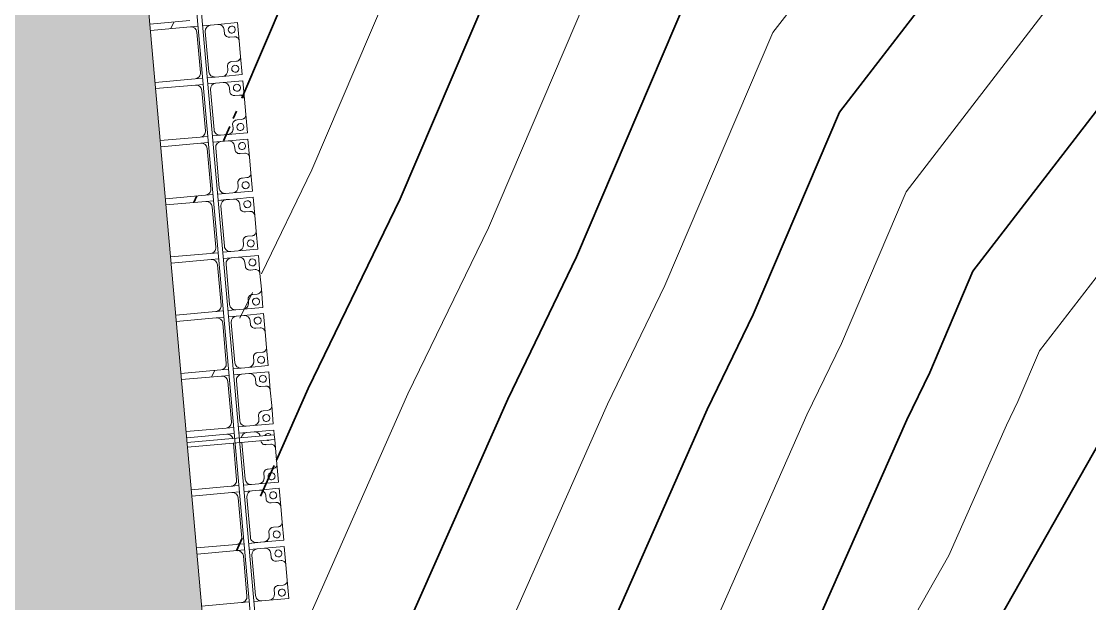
# Model space of a CAD drawing. Header units: millimetres. Extents: x -861324 to 439029, y -308065 to 694685.
# Drawn here: x -12267 to -3133, y 50447 to 55430 of the extents above; entities that cross this region are included whole.
import ezdxf

# ---------------------------------------------------------------- set-up
doc = ezdxf.new("R2010")
doc.units = ezdxf.units.MM
for name, color, linetype, lineweight in [('A-DETL-GENF', 92, 'Continuous', 9), ('A-DETL-THIN', 151, 'Continuous', 9), ('A-GENM', 13, 'Continuous', 9), ('C-TOPO-MAJR', 7, 'Continuous', 35), ('C-TOPO-MINR', 7, 'Continuous', 9), ('S-BEAM', 12, 'Continuous', 9)]:
    doc.layers.add(name, color=color, linetype=linetype, lineweight=lineweight)

# ---------------------------------------------------------------- blocks, each defined once
blk = doc.blocks.new('Dầm C52 - Dầm C52-21055-BỐ TRÍ BÈ PIN HỒ BẢN MÒNG')
at = {"layer": 'S-BEAM', "color": 7}
for p, q in [((-63556.2, 20), (63556.2, 20)), ((63556.2, -20), (-63556.2, -20))]:
    blk.add_line(p, q, dxfattribs=at)
blk = doc.blocks.new('Dầm C52 - Hộp 40x60-V101-BỐ TRÍ BÈ PIN HỒ BẢN MÒNG')
at = {"layer": 'S-BEAM', "color": 7}
for p, q in [((36409.7, 20), (37158.1, 20)), ((37158.1, 20), (37158.1, -20)), ((37158.1, -20), (36409.7, -20))]:
    blk.add_line(p, q, dxfattribs=at)
blk = doc.blocks.new('Dai phaodi lai - DẢI PHAO ĐI LẠI-21666-BỐ TRÍ BÈ PIN HỒ BẢN MÒNG')
at = {"layer": 'A-GENM', "color": 9}
for p, q in [((114776.8, 748.4), (114933.1, 748.4)), ((114776.8, 579.3), (114776.8, 748.4)), ((114776.8, 748.4), (114776.8, 579.3)), ((114933.1, 748.4), (114776.8, 748.4)), ((115066.9, 748.4), (115223.2, 748.4)), ((115223.2, 748.4), (115066.9, 748.4)), ((115223.2, 748.4), (115223.2, 579.3)), ((115223.2, 579.3), (115223.2, 748.4)), ((115276.8, 748.4), (115433.1, 748.4)), ((115276.8, 579.3), (115276.8, 748.4)), ((115276.8, 748.4), (115276.8, 579.3)), ((115433.1, 748.4), (115276.8, 748.4)), ((115566.9, 748.4), (115723.2, 748.4)), ((115723.2, 748.4), (115566.9, 748.4)), ((115723.2, 748.4), (115723.2, 579.3)), ((115723.2, 579.3), (115723.2, 748.4)), ((115776.8, 748.4), (115933.1, 748.4)), ((115776.8, 579.3), (115776.8, 748.4)), ((115776.8, 748.4), (115776.8, 579.3)), ((115933.1, 748.4), (115776.8, 748.4)), ((116066.9, 748.4), (116223.2, 748.4)), ((116223.2, 748.4), (116066.9, 748.4)), ((116223.2, 748.4), (116223.2, 579.3)), ((116223.2, 579.3), (116223.2, 748.4)), ((116276.8, 748.4), (116433.1, 748.4)), ((116276.8, 579.3), (116276.8, 748.4)), ((116276.8, 748.4), (116276.8, 579.3)), ((116433.1, 748.4), (116276.8, 748.4)), ((116566.9, 748.4), (116723.2, 748.4)), ((116723.2, 748.4), (116566.9, 748.4)), ((116723.2, 748.4), (116723.2, 579.3)), ((116723.2, 579.3), (116723.2, 748.4)), ((116776.8, 748.4), (116933.1, 748.4)), ((116776.8, 579.3), (116776.8, 748.4)), ((116776.8, 748.4), (116776.8, 579.3)), ((116933.1, 748.4), (116776.8, 748.4)), ((117066.9, 748.4), (117223.2, 748.4)), ((117223.2, 748.4), (117066.9, 748.4)), ((117223.2, 748.4), (117223.2, 579.3)), ((117223.2, 579.3), (117223.2, 748.4)), ((117276.8, 748.4), (117433.1, 748.4)), ((117276.8, 579.3), (117276.8, 748.4)), ((117276.8, 748.4), (117276.8, 579.3)), ((117433.1, 748.4), (117276.8, 748.4)), ((117566.9, 748.4), (117723.2, 748.4)), ((117723.2, 748.4), (117566.9, 748.4)), ((117723.2, 748.4), (117723.2, 579.3)), ((117723.2, 579.3), (117723.2, 748.4)), ((117776.8, 748.4), (117933.1, 748.4)), ((117776.8, 579.3), (117776.8, 748.4)), ((117776.8, 748.4), (117776.8, 579.3)), ((117933.1, 748.4), (117776.8, 748.4)), ((118066.9, 748.4), (118223.2, 748.4)), ((118223.2, 748.4), (118066.9, 748.4)), ((118223.2, 748.4), (118223.2, 579.3)), ((118223.2, 579.3), (118223.2, 748.4)), ((118276.8, 748.4), (118318.3, 748.4)), ((118276.8, 579.3), (118276.8, 748.4)), ((118276.8, 748.4), (118276.8, 579.3)), ((118318.3, 748.4), (118276.8, 748.4)), ((118358.3, 748.4), (118433.1, 748.4)), ((118433.1, 748.4), (118358.3, 748.4)), ((118566.9, 748.4), (118723.2, 748.4)), ((118723.2, 748.4), (118566.9, 748.4)), ((118723.2, 748.4), (118723.2, 579.3)), ((118723.2, 579.3), (118723.2, 748.4)), ((118776.8, 748.4), (118933.1, 748.4)), ((118776.8, 579.3), (118776.8, 748.4)), ((118776.8, 748.4), (118776.8, 579.3)), ((118933.1, 748.4), (118776.8, 748.4)), ((119066.9, 748.4), (119223.2, 748.4)), ((119223.2, 748.4), (119066.9, 748.4)), ((119223.2, 748.4), (119223.2, 579.3)), ((119223.2, 579.3), (119223.2, 748.4)), ((119276.8, 748.4), (119433.1, 748.4)), ((119276.8, 579.3), (119276.8, 748.4)), ((119276.8, 748.4), (119276.8, 579.3)), ((119433.1, 748.4), (119276.8, 748.4)), ((119566.9, 748.4), (119723.2, 748.4)), ((119723.2, 748.4), (119566.9, 748.4)), ((119723.2, 748.4), (119723.2, 579.3)), ((119723.2, 579.3), (119723.2, 748.4)), ((114895.1, 670.7), (114895.1, 710.4)), ((114895.1, 710.4), (114895.1, 670.7)), ((114895.1, 670.7), (114895.1, 710.4)), ((115395.1, 670.7), (115395.1, 710.4)), ((115395.1, 710.4), (115395.1, 670.7)), ((115395.1, 670.7), (115395.1, 710.4)), ((115895.1, 670.7), (115895.1, 710.4)), ((115895.1, 710.4), (115895.1, 670.7)), ((115895.1, 670.7), (115895.1, 710.4)), ((116395.1, 670.7), (116395.1, 710.4)), ((116395.1, 710.4), (116395.1, 670.7)), ((116395.1, 670.7), (116395.1, 710.4)), ((116895.1, 670.7), (116895.1, 710.4)), ((116895.1, 710.4), (116895.1, 670.7)), ((116895.1, 670.7), (116895.1, 710.4)), ((117395.1, 670.7), (117395.1, 710.4)), ((117395.1, 710.4), (117395.1, 670.7)), ((117395.1, 670.7), (117395.1, 710.4)), ((117895.1, 670.7), (117895.1, 710.4)), ((117895.1, 710.4), (117895.1, 670.7)), ((117895.1, 670.7), (117895.1, 710.4)), ((118395.1, 670.7), (118395.1, 710.4)), ((118395.1, 710.4), (118395.1, 670.7)), ((118395.1, 670.7), (118395.1, 710.4)), ((118895.1, 670.7), (118895.1, 710.4)), ((118895.1, 710.4), (118895.1, 670.7)), ((118895.1, 670.7), (118895.1, 710.4)), ((119395.1, 670.7), (119395.1, 710.4)), ((119395.1, 710.4), (119395.1, 670.7)), ((119395.1, 670.7), (119395.1, 710.4)), ((114776.8, 447.9), (114776.8, 579.3)), ((114826.8, 629.3), (114864.3, 629.3)), ((114864.3, 629.3), (114826.8, 629.3)), ((114826.8, 629.3), (114864.3, 629.3)), ((115135.7, 629.3), (115173.2, 629.3)), ((115173.2, 629.3), (115135.7, 629.3)), ((115135.7, 629.3), (115173.2, 629.3)), ((115223.2, 579.3), (115223.2, 447.9)), ((115276.8, 447.9), (115276.8, 579.3)), ((115326.8, 629.3), (115364.3, 629.3)), ((115364.3, 629.3), (115326.8, 629.3)), ((115326.8, 629.3), (115364.3, 629.3)), ((115635.7, 629.3), (115673.2, 629.3)), ((115673.2, 629.3), (115635.7, 629.3)), ((115635.7, 629.3), (115673.2, 629.3)), ((115723.2, 579.3), (115723.2, 447.9)), ((115776.8, 447.9), (115776.8, 579.3)), ((115826.8, 629.3), (115864.3, 629.3)), ((115864.3, 629.3), (115826.8, 629.3)), ((115826.8, 629.3), (115864.3, 629.3)), ((116135.7, 629.3), (116173.2, 629.3)), ((116173.2, 629.3), (116135.7, 629.3)), ((116135.7, 629.3), (116173.2, 629.3)), ((116223.2, 579.3), (116223.2, 447.9)), ((116276.8, 447.9), (116276.8, 579.3)), ((116326.8, 629.3), (116364.3, 629.3)), ((116364.3, 629.3), (116326.8, 629.3)), ((116326.8, 629.3), (116364.3, 629.3)), ((116635.7, 629.3), (116673.2, 629.3)), ((116673.2, 629.3), (116635.7, 629.3)), ((116635.7, 629.3), (116673.2, 629.3)), ((116723.2, 579.3), (116723.2, 447.9)), ((116776.8, 447.9), (116776.8, 579.3)), ((116826.8, 629.3), (116864.3, 629.3)), ((116864.3, 629.3), (116826.8, 629.3)), ((116826.8, 629.3), (116864.3, 629.3)), ((117135.7, 629.3), (117173.2, 629.3)), ((117173.2, 629.3), (117135.7, 629.3)), ((117135.7, 629.3), (117173.2, 629.3)), ((117223.2, 579.3), (117223.2, 447.9)), ((117276.8, 447.9), (117276.8, 579.3)), ((117326.8, 629.3), (117364.3, 629.3)), ((117364.3, 629.3), (117326.8, 629.3)), ((117326.8, 629.3), (117364.3, 629.3)), ((117635.7, 629.3), (117673.2, 629.3)), ((117673.2, 629.3), (117635.7, 629.3)), ((117635.7, 629.3), (117673.2, 629.3)), ((117723.2, 579.3), (117723.2, 447.9)), ((117776.8, 447.9), (117776.8, 579.3)), ((117826.8, 629.3), (117864.3, 629.3)), ((117864.3, 629.3), (117826.8, 629.3)), ((117826.8, 629.3), (117864.3, 629.3)), ((118135.7, 629.3), (118173.2, 629.3)), ((118173.2, 629.3), (118135.7, 629.3)), ((118135.7, 629.3), (118173.2, 629.3)), ((118223.2, 579.3), (118223.2, 447.9)), ((118276.8, 447.9), (118276.8, 579.3)), ((118635.7, 629.3), (118673.2, 629.3)), ((118673.2, 629.3), (118635.7, 629.3)), ((118635.7, 629.3), (118673.2, 629.3)), ((118723.2, 579.3), (118723.2, 447.9)), ((118776.8, 447.9), (118776.8, 579.3)), ((118826.8, 629.3), (118864.3, 629.3)), ((118864.3, 629.3), (118826.8, 629.3)), ((118826.8, 629.3), (118864.3, 629.3)), ((119135.7, 629.3), (119173.2, 629.3)), ((119173.2, 629.3), (119135.7, 629.3)), ((119135.7, 629.3), (119173.2, 629.3)), ((119223.2, 579.3), (119223.2, 447.9)), ((119276.8, 447.9), (119276.8, 579.3)), ((119326.8, 629.3), (119364.3, 629.3)), ((119364.3, 629.3), (119326.8, 629.3)), ((119326.8, 629.3), (119364.3, 629.3)), ((119635.7, 629.3), (119673.2, 629.3)), ((119673.2, 629.3), (119635.7, 629.3)), ((119635.7, 629.3), (119673.2, 629.3)), ((119723.2, 579.3), (119723.2, 447.9)), ((114776.8, 343.3), (114776.8, 407.9)), ((115223.2, 407.9), (115223.2, 343.3)), ((115276.8, 343.3), (115276.8, 407.9)), ((115723.2, 407.9), (115723.2, 343.3)), ((115776.8, 343.3), (115776.8, 407.9)), ((116223.2, 407.9), (116223.2, 343.3)), ((116276.8, 343.3), (116276.8, 407.9)), ((116723.2, 407.9), (116723.2, 343.3)), ((116776.8, 343.3), (116776.8, 407.9)), ((117223.2, 407.9), (117223.2, 343.3)), ((117276.8, 343.3), (117276.8, 407.9)), ((117723.2, 407.9), (117723.2, 343.3)), ((117776.8, 343.3), (117776.8, 407.9)), ((118223.2, 407.9), (118223.2, 343.3)), ((118276.8, 343.3), (118276.8, 407.9)), ((118723.2, 407.9), (118723.2, 343.3)), ((118776.8, 343.3), (118776.8, 407.9)), ((119223.2, 407.9), (119223.2, 343.3)), ((119276.8, 343.3), (119276.8, 407.9)), ((119723.2, 407.9), (119723.2, 343.3))]:
    blk.add_line(p, q, dxfattribs=at)
at = {"layer": 'A-GENM', "color": 7}
for p, q in [((115066.9, 748.4), (114933.1, 748.4)), ((115566.9, 748.4), (115433.1, 748.4)), ((116066.9, 748.4), (115933.1, 748.4)), ((116566.9, 748.4), (116433.1, 748.4)), ((117066.9, 748.4), (116933.1, 748.4)), ((117566.9, 748.4), (117433.1, 748.4)), ((118066.9, 748.4), (117933.1, 748.4)), ((118566.9, 748.4), (118433.1, 748.4)), ((119066.9, 748.4), (118933.1, 748.4)), ((119566.9, 748.4), (119433.1, 748.4)), ((114895.1, 710.4), (114895.1, 670.7)), ((115104.9, 670.7), (115104.9, 710.4)), ((115395.1, 710.4), (115395.1, 670.7)), ((115604.9, 670.7), (115604.9, 710.4)), ((115895.1, 710.4), (115895.1, 670.7)), ((116104.9, 670.7), (116104.9, 710.4)), ((116395.1, 710.4), (116395.1, 670.7)), ((116604.9, 670.7), (116604.9, 710.4)), ((116895.1, 710.4), (116895.1, 670.7)), ((117104.9, 670.7), (117104.9, 710.4)), ((117395.1, 710.4), (117395.1, 670.7)), ((117604.9, 670.7), (117604.9, 710.4)), ((117895.1, 710.4), (117895.1, 670.7)), ((118104.9, 670.7), (118104.9, 710.4)), ((118395.1, 710.4), (118395.1, 670.7)), ((118604.9, 670.7), (118604.9, 710.4)), ((118895.1, 710.4), (118895.1, 670.7)), ((119104.9, 670.7), (119104.9, 710.4)), ((119395.1, 710.4), (119395.1, 670.7)), ((119604.9, 670.7), (119604.9, 710.4)), ((114776.8, 579.3), (114776.8, 516.7)), ((114864.3, 629.3), (114826.8, 629.3)), ((115173.2, 629.3), (115135.7, 629.3)), ((115223.2, 516.7), (115223.2, 579.3)), ((115276.8, 579.3), (115276.8, 516.7)), ((115364.3, 629.3), (115326.8, 629.3)), ((115673.2, 629.3), (115635.7, 629.3)), ((115723.2, 516.7), (115723.2, 579.3)), ((115776.8, 579.3), (115776.8, 516.7)), ((115864.3, 629.3), (115826.8, 629.3)), ((116173.2, 629.3), (116135.7, 629.3)), ((116223.2, 516.7), (116223.2, 579.3)), ((116276.8, 579.3), (116276.8, 516.7)), ((116364.3, 629.3), (116326.8, 629.3)), ((116673.2, 629.3), (116635.7, 629.3)), ((116723.2, 516.7), (116723.2, 579.3)), ((116776.8, 579.3), (116776.8, 516.7)), ((116864.3, 629.3), (116826.8, 629.3)), ((117173.2, 629.3), (117135.7, 629.3)), ((117223.2, 516.7), (117223.2, 579.3)), ((117276.8, 579.3), (117276.8, 516.7)), ((117364.3, 629.3), (117326.8, 629.3)), ((117673.2, 629.3), (117635.7, 629.3)), ((117723.2, 516.7), (117723.2, 579.3)), ((117776.8, 579.3), (117776.8, 516.7)), ((117864.3, 629.3), (117826.8, 629.3)), ((118173.2, 629.3), (118135.7, 629.3)), ((118223.2, 516.7), (118223.2, 579.3)), ((118276.8, 579.3), (118276.8, 516.7)), ((118673.2, 629.3), (118635.7, 629.3)), ((118723.2, 516.7), (118723.2, 579.3)), ((118776.8, 579.3), (118776.8, 516.7)), ((118864.3, 629.3), (118826.8, 629.3)), ((119173.2, 629.3), (119135.7, 629.3)), ((119223.2, 516.7), (119223.2, 579.3)), ((119276.8, 579.3), (119276.8, 516.7)), ((119364.3, 629.3), (119326.8, 629.3)), ((119673.2, 629.3), (119635.7, 629.3)), ((119723.2, 516.7), (119723.2, 579.3)), ((114776.8, 447.9), (114776.8, 516.7)), ((114826.8, 466.7), (115173.2, 466.7)), ((115223.2, 516.7), (115223.2, 447.9)), ((115276.8, 447.9), (115276.8, 516.7)), ((115326.8, 466.7), (115673.2, 466.7)), ((115723.2, 516.7), (115723.2, 447.9)), ((115776.8, 447.9), (115776.8, 516.7)), ((115826.8, 466.7), (116173.2, 466.7)), ((116223.2, 516.7), (116223.2, 447.9)), ((116276.8, 447.9), (116276.8, 516.7)), ((116326.8, 466.7), (116673.2, 466.7)), ((116723.2, 516.7), (116723.2, 447.9)), ((116776.8, 447.9), (116776.8, 516.7)), ((116826.8, 466.7), (117173.2, 466.7)), ((117223.2, 516.7), (117223.2, 447.9)), ((117276.8, 447.9), (117276.8, 516.7)), ((117326.8, 466.7), (117673.2, 466.7)), ((117723.2, 516.7), (117723.2, 447.9)), ((117776.8, 447.9), (117776.8, 516.7)), ((117826.8, 466.7), (118173.2, 466.7)), ((118223.2, 516.7), (118223.2, 447.9)), ((118276.8, 447.9), (118276.8, 516.7)), ((118358.3, 466.7), (118673.2, 466.7)), ((118723.2, 516.7), (118723.2, 447.9)), ((118776.8, 447.9), (118776.8, 516.7)), ((118826.8, 466.7), (119173.2, 466.7)), ((119223.2, 516.7), (119223.2, 447.9)), ((119276.8, 447.9), (119276.8, 516.7)), ((119326.8, 466.7), (119673.2, 466.7)), ((119723.2, 516.7), (119723.2, 447.9)), ((114776.8, 343.3), (114776.8, 407.9)), ((115173.2, 393.3), (114826.8, 393.3)), ((115223.2, 407.9), (115223.2, 343.3)), ((115276.8, 343.3), (115276.8, 407.9)), ((115673.2, 393.3), (115326.8, 393.3)), ((115723.2, 407.9), (115723.2, 343.3)), ((115776.8, 343.3), (115776.8, 407.9)), ((116173.2, 393.3), (115826.8, 393.3)), ((116223.2, 407.9), (116223.2, 343.3)), ((116276.8, 343.3), (116276.8, 407.9)), ((116673.2, 393.3), (116326.8, 393.3)), ((116723.2, 407.9), (116723.2, 343.3)), ((116776.8, 343.3), (116776.8, 407.9)), ((117173.2, 393.3), (116826.8, 393.3)), ((117223.2, 407.9), (117223.2, 343.3)), ((117276.8, 343.3), (117276.8, 407.9)), ((117673.2, 393.3), (117326.8, 393.3)), ((117723.2, 407.9), (117723.2, 343.3)), ((117776.8, 343.3), (117776.8, 407.9)), ((118173.2, 393.3), (117826.8, 393.3)), ((118223.2, 407.9), (118223.2, 343.3)), ((118276.8, 343.3), (118276.8, 407.9)), ((118673.2, 393.3), (118358.3, 393.3)), ((118723.2, 407.9), (118723.2, 343.3)), ((118776.8, 343.3), (118776.8, 407.9)), ((119173.2, 393.3), (118826.8, 393.3)), ((119223.2, 407.9), (119223.2, 343.3)), ((119276.8, 343.3), (119276.8, 407.9)), ((119673.2, 393.3), (119326.8, 393.3)), ((119723.2, 407.9), (119723.2, 343.3)), ((114723.2, 0), (114723.2, 343.3)), ((114776.8, 343.3), (114776.8, 0)), ((115223.2, 0), (115223.2, 343.3)), ((115276.8, 343.3), (115276.8, 0)), ((115723.2, 0), (115723.2, 343.3)), ((115776.8, 343.3), (115776.8, 0)), ((116223.2, 0), (116223.2, 343.3)), ((116276.8, 343.3), (116276.8, 0)), ((116723.2, 0), (116723.2, 343.3)), ((116776.8, 343.3), (116776.8, 0)), ((117223.2, 0), (117223.2, 343.3)), ((117276.8, 343.3), (117276.8, 0)), ((117723.2, 0), (117723.2, 343.3)), ((117776.8, 343.3), (117776.8, 0)), ((118223.2, 0), (118223.2, 343.3)), ((118276.8, 343.3), (118276.8, 0)), ((118723.2, 0), (118723.2, 343.3)), ((118776.8, 343.3), (118776.8, 0)), ((119223.2, 0), (119223.2, 343.3)), ((119276.8, 343.3), (119276.8, 0)), ((119723.2, 0), (119723.2, 343.3))]:
    blk.add_line(p, q, dxfattribs=at)
for centre, radius, start, end in [((114933.1, 710.4), 38, 90, 180), ((115066.9, 710.4), 38, 360, 90), ((115433.1, 710.4), 38, 90, 180), ((115566.9, 710.4), 38, 360, 90), ((115933.1, 710.4), 38, 90, 180), ((116066.9, 710.4), 38, 360, 90), ((116433.1, 710.4), 38, 90, 180), ((116566.9, 710.4), 38, 360, 90), ((116933.1, 710.4), 38, 90, 180), ((117066.9, 710.4), 38, 360, 90), ((117433.1, 710.4), 38, 90, 180), ((117566.9, 710.4), 38, 360, 90), ((117933.1, 710.4), 38, 90, 180), ((118066.9, 710.4), 38, 360, 90), ((118433.1, 710.4), 38, 90, 180), ((118566.9, 710.4), 38, 360, 90), ((118933.1, 710.4), 38, 90, 180), ((119066.9, 710.4), 38, 360, 90), ((119433.1, 710.4), 38, 90, 180), ((119566.9, 710.4), 38, 360, 90), ((114855.2, 668.2), 40, 283.18854, 3.50807), ((115144.8, 668.2), 40, 176.49193, 256.81146), ((115355.2, 668.2), 40, 283.18854, 3.50807), ((115644.8, 668.2), 40, 176.49193, 256.81146), ((115855.2, 668.2), 40, 283.18854, 3.50807), ((116144.8, 668.2), 40, 176.49193, 256.81146), ((116355.2, 668.2), 40, 283.18854, 3.50807), ((116644.8, 668.2), 40, 176.49193, 256.81146), ((116855.2, 668.2), 40, 283.18854, 3.50807), ((117144.8, 668.2), 40, 176.49193, 256.81146), ((117355.2, 668.2), 40, 283.18854, 3.50807), ((117644.8, 668.2), 40, 176.49193, 256.81146), ((117855.2, 668.2), 40, 283.18854, 3.50807), ((118144.8, 668.2), 40, 176.49193, 256.81146), ((118355.2, 668.2), 40, 283.18854, 3.50807), ((118644.8, 668.2), 40, 176.49193, 256.81146), ((118855.2, 668.2), 40, 283.18854, 3.50807), ((119144.8, 668.2), 40, 176.49193, 256.81146), ((119355.2, 668.2), 40, 283.18854, 3.50807), ((119644.8, 668.2), 40, 176.49193, 256.81146), ((114826.8, 579.3), 50, 90, 180), ((115173.2, 579.3), 50, 0, 90), ((115326.8, 579.3), 50, 90, 180), ((115673.2, 579.3), 50, 360, 90), ((115826.8, 579.3), 50, 90, 180), ((116173.2, 579.3), 50, 0, 90), ((116326.8, 579.3), 50, 90, 180), ((116673.2, 579.3), 50, 0, 90), ((116826.8, 579.3), 50, 90, 180), ((117173.2, 579.3), 50, 360, 90), ((117326.8, 579.3), 50, 90, 180), ((117673.2, 579.3), 50, 360, 90), ((117826.8, 579.3), 50, 90, 180), ((118173.2, 579.3), 50, 0, 90), ((118326.8, 579.3), 50, 105, 180), ((118673.2, 579.3), 50, 360, 90), ((118826.8, 579.3), 50, 90, 180), ((119173.2, 579.3), 50, 360, 90), ((119326.8, 579.3), 50, 90, 180), ((119673.2, 579.3), 50, 0, 90), ((114826.8, 516.7), 50, 180, 270), ((115173.2, 516.7), 50, 270, 0), ((115326.8, 516.7), 50, 180, 270), ((115673.2, 516.7), 50, 270, 0), ((115826.8, 516.7), 50, 180, 270), ((116173.2, 516.7), 50, 270, 0), ((116326.8, 516.7), 50, 180, 270), ((116673.2, 516.7), 50, 270, 0), ((116826.8, 516.7), 50, 180, 270), ((117173.2, 516.7), 50, 270, 0), ((117326.8, 516.7), 50, 180, 270), ((117673.2, 516.7), 50, 270, 0), ((117826.8, 516.7), 50, 180, 270), ((118173.2, 516.7), 50, 270, 0), ((118326.8, 516.7), 50, 180, 255), ((118673.2, 516.7), 50, 270, 0), ((118826.8, 516.7), 50, 180, 270), ((119173.2, 516.7), 50, 270, 0), ((119326.8, 516.7), 50, 180, 270), ((119673.2, 516.7), 50, 270, 0), ((114826.8, 343.3), 50, 90, 180), ((115173.2, 343.3), 50, 360, 90), ((115326.8, 343.3), 50, 90, 180), ((115673.2, 343.3), 50, 360, 90), ((115826.8, 343.3), 50, 90, 180), ((116173.2, 343.3), 50, 360, 90), ((116326.8, 343.3), 50, 90, 180), ((116673.2, 343.3), 50, 360, 90), ((116826.8, 343.3), 50, 90, 180), ((117173.2, 343.3), 50, 360, 90), ((117326.8, 343.3), 50, 90, 180), ((117673.2, 343.3), 50, 360, 90), ((117826.8, 343.3), 50, 90, 180), ((118173.2, 343.3), 50, 360, 90), ((118326.8, 343.3), 50, 105, 180), ((118673.2, 343.3), 50, 360, 90), ((118826.8, 343.3), 50, 90, 180), ((119173.2, 343.3), 50, 360, 90), ((119326.8, 343.3), 50, 90, 180), ((119673.2, 343.3), 50, 360, 90)]:
    blk.add_arc(centre, radius, start, end, dxfattribs=at)
at = {"layer": 'A-GENM', "color": 9}
for centre, radius, start, end in [((114933.1, 710.4), 38, 135, 180), ((114933.1, 710.4), 38, 135, 180), ((114933.1, 710.4), 38, 135, 180), ((115066.9, 710.4), 38, 15, 45), ((115066.9, 710.4), 38, 15, 45), ((115066.9, 710.4), 38, 15, 45), ((115433.1, 710.4), 38, 135, 180), ((115433.1, 710.4), 38, 135, 180), ((115433.1, 710.4), 38, 135, 180), ((115566.9, 710.4), 38, 15, 45), ((115566.9, 710.4), 38, 15, 45), ((115566.9, 710.4), 38, 15, 45), ((115933.1, 710.4), 38, 135, 180), ((115933.1, 710.4), 38, 135, 180), ((115933.1, 710.4), 38, 135, 180), ((116066.9, 710.4), 38, 15, 45), ((116066.9, 710.4), 38, 15, 45), ((116066.9, 710.4), 38, 15, 45), ((116433.1, 710.4), 38, 135, 180), ((116433.1, 710.4), 38, 135, 180), ((116433.1, 710.4), 38, 135, 180), ((116566.9, 710.4), 38, 15, 45), ((116566.9, 710.4), 38, 15, 45), ((116566.9, 710.4), 38, 15, 45), ((116933.1, 710.4), 38, 135, 180), ((116933.1, 710.4), 38, 135, 180), ((116933.1, 710.4), 38, 135, 180), ((117066.9, 710.4), 38, 15, 45), ((117066.9, 710.4), 38, 15, 45), ((117066.9, 710.4), 38, 15, 45), ((117433.1, 710.4), 38, 135, 180), ((117433.1, 710.4), 38, 135, 180), ((117433.1, 710.4), 38, 135, 180), ((117566.9, 710.4), 38, 15, 45), ((117566.9, 710.4), 38, 15, 45), ((117566.9, 710.4), 38, 15, 45), ((117933.1, 710.4), 38, 135, 180), ((117933.1, 710.4), 38, 135, 180), ((117933.1, 710.4), 38, 135, 180), ((118066.9, 710.4), 38, 15, 45), ((118066.9, 710.4), 38, 15, 45), ((118066.9, 710.4), 38, 15, 45), ((118433.1, 710.4), 38, 135, 180), ((118433.1, 710.4), 38, 135, 180), ((118433.1, 710.4), 38, 135, 180), ((118566.9, 710.4), 38, 15, 45), ((118566.9, 710.4), 38, 15, 45), ((118566.9, 710.4), 38, 15, 45), ((118933.1, 710.4), 38, 135, 180), ((118933.1, 710.4), 38, 135, 180), ((118933.1, 710.4), 38, 135, 180), ((119066.9, 710.4), 38, 15, 45), ((119066.9, 710.4), 38, 15, 45), ((119066.9, 710.4), 38, 15, 45), ((119433.1, 710.4), 38, 135, 180), ((119433.1, 710.4), 38, 135, 180), ((119433.1, 710.4), 38, 135, 180), ((119566.9, 710.4), 38, 15, 45), ((119566.9, 710.4), 38, 15, 45), ((119566.9, 710.4), 38, 15, 45), ((114831.6, 693.3), 30, 90, 270), ((114831.6, 693.3), 30, 90, 270), ((114831.6, 693.3), 30, 270, 90), ((114831.6, 693.3), 30, 270, 90), ((114855.2, 668.2), 40, 323.34831, 3.50807), ((114855.2, 668.2), 40, 323.34831, 3.50807), ((114855.2, 668.2), 40, 323.34831, 3.50807), ((115144.8, 668.2), 40, 176.49193, 230.03828), ((115144.8, 668.2), 40, 176.49193, 230.03828), ((115144.8, 668.2), 40, 176.49193, 230.03828), ((115168.4, 693.3), 30, 90, 270), ((115168.4, 693.3), 30, 90, 270), ((115168.4, 693.3), 30, 270, 90), ((115168.4, 693.3), 30, 270, 90), ((115331.6, 693.3), 30, 90, 270), ((115331.6, 693.3), 30, 90, 270), ((115331.6, 693.3), 30, 270, 90), ((115331.6, 693.3), 30, 270, 90), ((115355.2, 668.2), 40, 323.34831, 3.50807), ((115355.2, 668.2), 40, 323.34831, 3.50807), ((115355.2, 668.2), 40, 323.34831, 3.50807), ((115644.8, 668.2), 40, 176.49193, 230.03828), ((115644.8, 668.2), 40, 176.49193, 230.03828), ((115644.8, 668.2), 40, 176.49193, 230.03828), ((115668.4, 693.3), 30, 90, 270), ((115668.4, 693.3), 30, 90, 270), ((115668.4, 693.3), 30, 270, 90), ((115668.4, 693.3), 30, 270, 90), ((115831.6, 693.3), 30, 90, 270), ((115831.6, 693.3), 30, 90, 270), ((115831.6, 693.3), 30, 270, 90), ((115831.6, 693.3), 30, 270, 90), ((115855.2, 668.2), 40, 323.34831, 3.50807), ((115855.2, 668.2), 40, 323.34831, 3.50807), ((115855.2, 668.2), 40, 323.34831, 3.50807), ((116144.8, 668.2), 40, 176.49193, 230.03828), ((116144.8, 668.2), 40, 176.49193, 230.03828), ((116144.8, 668.2), 40, 176.49193, 230.03828), ((116168.4, 693.3), 30, 90, 270), ((116168.4, 693.3), 30, 90, 270), ((116168.4, 693.3), 30, 270, 90), ((116168.4, 693.3), 30, 270, 90), ((116331.6, 693.3), 30, 90, 270), ((116331.6, 693.3), 30, 90, 270), ((116331.6, 693.3), 30, 270, 90), ((116331.6, 693.3), 30, 270, 90), ((116355.2, 668.2), 40, 323.34831, 3.50807), ((116355.2, 668.2), 40, 323.34831, 3.50807), ((116355.2, 668.2), 40, 323.34831, 3.50807), ((116644.8, 668.2), 40, 176.49193, 230.03828), ((116644.8, 668.2), 40, 176.49193, 230.03828), ((116644.8, 668.2), 40, 176.49193, 230.03828), ((116668.4, 693.3), 30, 90, 270), ((116668.4, 693.3), 30, 90, 270), ((116668.4, 693.3), 30, 270, 90), ((116668.4, 693.3), 30, 270, 90), ((116831.6, 693.3), 30, 90, 270), ((116831.6, 693.3), 30, 90, 270), ((116831.6, 693.3), 30, 270, 90), ((116831.6, 693.3), 30, 270, 90), ((116855.2, 668.2), 40, 323.34831, 3.50807), ((116855.2, 668.2), 40, 323.34831, 3.50807), ((116855.2, 668.2), 40, 323.34831, 3.50807), ((117144.8, 668.2), 40, 176.49193, 230.03828), ((117144.8, 668.2), 40, 176.49193, 230.03828), ((117144.8, 668.2), 40, 176.49193, 230.03828), ((117168.4, 693.3), 30, 90, 270), ((117168.4, 693.3), 30, 90, 270), ((117168.4, 693.3), 30, 270, 90), ((117168.4, 693.3), 30, 270, 90), ((117331.6, 693.3), 30, 90, 270), ((117331.6, 693.3), 30, 90, 270), ((117331.6, 693.3), 30, 270, 90), ((117331.6, 693.3), 30, 270, 90), ((117355.2, 668.2), 40, 323.34831, 3.50807), ((117355.2, 668.2), 40, 323.34831, 3.50807), ((117355.2, 668.2), 40, 323.34831, 3.50807), ((117644.8, 668.2), 40, 176.49193, 230.03828), ((117644.8, 668.2), 40, 176.49193, 230.03828), ((117644.8, 668.2), 40, 176.49193, 230.03828), ((117668.4, 693.3), 30, 90, 270), ((117668.4, 693.3), 30, 90, 270), ((117668.4, 693.3), 30, 270, 90), ((117668.4, 693.3), 30, 270, 90), ((117831.6, 693.3), 30, 90, 270), ((117831.6, 693.3), 30, 90, 270), ((117831.6, 693.3), 30, 270, 90), ((117831.6, 693.3), 30, 270, 90), ((117855.2, 668.2), 40, 323.34831, 3.50807), ((117855.2, 668.2), 40, 323.34831, 3.50807), ((117855.2, 668.2), 40, 323.34831, 3.50807), ((118144.8, 668.2), 40, 176.49193, 230.03828), ((118144.8, 668.2), 40, 176.49193, 230.03828), ((118144.8, 668.2), 40, 176.49193, 230.03828), ((118168.4, 693.3), 30, 90, 270), ((118168.4, 693.3), 30, 90, 270), ((118168.4, 693.3), 30, 270, 90), ((118168.4, 693.3), 30, 270, 90), ((118331.6, 693.3), 30, 120, 240), ((118331.6, 693.3), 30, 120, 240), ((118331.6, 693.3), 30, 330, 30), ((118331.6, 693.3), 30, 330, 30), ((118355.2, 668.2), 40, 323.34831, 3.50807), ((118355.2, 668.2), 40, 323.34831, 3.50807), ((118355.2, 668.2), 40, 323.34831, 3.50807), ((118644.8, 668.2), 40, 176.49193, 230.03828), ((118644.8, 668.2), 40, 176.49193, 230.03828), ((118644.8, 668.2), 40, 176.49193, 230.03828), ((118668.4, 693.3), 30, 90, 270), ((118668.4, 693.3), 30, 90, 270), ((118668.4, 693.3), 30, 270, 90), ((118668.4, 693.3), 30, 270, 90), ((118831.6, 693.3), 30, 90, 270), ((118831.6, 693.3), 30, 90, 270), ((118831.6, 693.3), 30, 270, 90), ((118831.6, 693.3), 30, 270, 90), ((118855.2, 668.2), 40, 323.34831, 3.50807), ((118855.2, 668.2), 40, 323.34831, 3.50807), ((118855.2, 668.2), 40, 323.34831, 3.50807), ((119144.8, 668.2), 40, 176.49193, 230.03828), ((119144.8, 668.2), 40, 176.49193, 230.03828), ((119144.8, 668.2), 40, 176.49193, 230.03828), ((119168.4, 693.3), 30, 90, 270), ((119168.4, 693.3), 30, 90, 270), ((119168.4, 693.3), 30, 270, 90), ((119168.4, 693.3), 30, 270, 90), ((119331.6, 693.3), 30, 90, 270), ((119331.6, 693.3), 30, 90, 270), ((119331.6, 693.3), 30, 270, 90), ((119331.6, 693.3), 30, 270, 90), ((119355.2, 668.2), 40, 323.34831, 3.50807), ((119355.2, 668.2), 40, 323.34831, 3.50807), ((119355.2, 668.2), 40, 323.34831, 3.50807), ((119644.8, 668.2), 40, 176.49193, 230.03828), ((119644.8, 668.2), 40, 176.49193, 230.03828), ((119644.8, 668.2), 40, 176.49193, 230.03828), ((119668.4, 693.3), 30, 90, 270), ((119668.4, 693.3), 30, 90, 270), ((119668.4, 693.3), 30, 270, 90), ((119668.4, 693.3), 30, 270, 90), ((114826.8, 579.3), 50, 90, 180), ((114826.8, 579.3), 50, 90, 180), ((114826.8, 579.3), 50, 90, 180), ((114855.2, 668.2), 40, 283.18854, 296.57513), ((114855.2, 668.2), 40, 283.18854, 296.57513), ((114855.2, 668.2), 40, 283.18854, 296.57513), ((115144.8, 668.2), 40, 243.42487, 256.81146), ((115144.8, 668.2), 40, 243.42487, 256.81146), ((115144.8, 668.2), 40, 243.42487, 256.81146), ((115173.2, 579.3), 50, 0, 90), ((115173.2, 579.3), 50, 0, 90), ((115173.2, 579.3), 50, 0, 90), ((115326.8, 579.3), 50, 90, 180), ((115326.8, 579.3), 50, 90, 180), ((115326.8, 579.3), 50, 90, 180), ((115355.2, 668.2), 40, 283.18854, 296.57513), ((115355.2, 668.2), 40, 283.18854, 296.57513), ((115355.2, 668.2), 40, 283.18854, 296.57513), ((115644.8, 668.2), 40, 243.42487, 256.81146), ((115644.8, 668.2), 40, 243.42487, 256.81146), ((115644.8, 668.2), 40, 243.42487, 256.81146), ((115673.2, 579.3), 50, 0, 90), ((115673.2, 579.3), 50, 360, 90), ((115673.2, 579.3), 50, 0, 90), ((115826.8, 579.3), 50, 90, 180), ((115826.8, 579.3), 50, 90, 180), ((115826.8, 579.3), 50, 90, 180), ((115855.2, 668.2), 40, 283.18854, 296.57513), ((115855.2, 668.2), 40, 283.18854, 296.57513), ((115855.2, 668.2), 40, 283.18854, 296.57513), ((116144.8, 668.2), 40, 243.42487, 256.81146), ((116144.8, 668.2), 40, 243.42487, 256.81146), ((116144.8, 668.2), 40, 243.42487, 256.81146), ((116173.2, 579.3), 50, 0, 90), ((116173.2, 579.3), 50, 0, 90), ((116173.2, 579.3), 50, 0, 90), ((116326.8, 579.3), 50, 90, 180), ((116326.8, 579.3), 50, 90, 180), ((116326.8, 579.3), 50, 90, 180), ((116355.2, 668.2), 40, 283.18854, 296.57513), ((116355.2, 668.2), 40, 283.18854, 296.57513), ((116355.2, 668.2), 40, 283.18854, 296.57513), ((116644.8, 668.2), 40, 243.42487, 256.81146), ((116644.8, 668.2), 40, 243.42487, 256.81146), ((116644.8, 668.2), 40, 243.42487, 256.81146), ((116673.2, 579.3), 50, 0, 90), ((116673.2, 579.3), 50, 0, 90), ((116673.2, 579.3), 50, 0, 90), ((116826.8, 579.3), 50, 90, 180), ((116826.8, 579.3), 50, 90, 180), ((116826.8, 579.3), 50, 90, 180), ((116855.2, 668.2), 40, 283.18854, 296.57513), ((116855.2, 668.2), 40, 283.18854, 296.57513), ((116855.2, 668.2), 40, 283.18854, 296.57513), ((117144.8, 668.2), 40, 243.42487, 256.81146), ((117144.8, 668.2), 40, 243.42487, 256.81146), ((117144.8, 668.2), 40, 243.42487, 256.81146), ((117173.2, 579.3), 50, 0, 90), ((117173.2, 579.3), 50, 360, 90), ((117173.2, 579.3), 50, 0, 90), ((117326.8, 579.3), 50, 90, 180), ((117326.8, 579.3), 50, 90, 180), ((117326.8, 579.3), 50, 90, 180), ((117355.2, 668.2), 40, 283.18854, 296.57513), ((117355.2, 668.2), 40, 283.18854, 296.57513), ((117355.2, 668.2), 40, 283.18854, 296.57513), ((117644.8, 668.2), 40, 243.42487, 256.81146), ((117644.8, 668.2), 40, 243.42487, 256.81146), ((117644.8, 668.2), 40, 243.42487, 256.81146), ((117673.2, 579.3), 50, 0, 90), ((117673.2, 579.3), 50, 360, 90), ((117673.2, 579.3), 50, 0, 90), ((117826.8, 579.3), 50, 90, 180), ((117826.8, 579.3), 50, 90, 180), ((117826.8, 579.3), 50, 90, 180), ((117855.2, 668.2), 40, 283.18854, 296.57513), ((117855.2, 668.2), 40, 283.18854, 296.57513), ((117855.2, 668.2), 40, 283.18854, 296.57513), ((118144.8, 668.2), 40, 243.42487, 256.81146), ((118144.8, 668.2), 40, 243.42487, 256.81146), ((118144.8, 668.2), 40, 243.42487, 256.81146), ((118173.2, 579.3), 50, 0, 90), ((118173.2, 579.3), 50, 0, 90), ((118173.2, 579.3), 50, 0, 90), ((118326.8, 579.3), 50, 105, 180), ((118326.8, 579.3), 50, 105, 180), ((118326.8, 579.3), 50, 105, 180), ((118355.2, 668.2), 40, 283.18854, 296.57513), ((118355.2, 668.2), 40, 283.18854, 296.57513), ((118355.2, 668.2), 40, 283.18854, 296.57513), ((118644.8, 668.2), 40, 243.42487, 256.81146), ((118644.8, 668.2), 40, 243.42487, 256.81146), ((118644.8, 668.2), 40, 243.42487, 256.81146), ((118673.2, 579.3), 50, 0, 90), ((118673.2, 579.3), 50, 360, 90), ((118673.2, 579.3), 50, 0, 90), ((118826.8, 579.3), 50, 90, 180), ((118826.8, 579.3), 50, 90, 180), ((118826.8, 579.3), 50, 90, 180), ((118855.2, 668.2), 40, 283.18854, 296.57513), ((118855.2, 668.2), 40, 283.18854, 296.57513), ((118855.2, 668.2), 40, 283.18854, 296.57513), ((119144.8, 668.2), 40, 243.42487, 256.81146), ((119144.8, 668.2), 40, 243.42487, 256.81146), ((119144.8, 668.2), 40, 243.42487, 256.81146), ((119173.2, 579.3), 50, 0, 90), ((119173.2, 579.3), 50, 360, 90), ((119173.2, 579.3), 50, 0, 90), ((119326.8, 579.3), 50, 90, 180), ((119326.8, 579.3), 50, 90, 180), ((119326.8, 579.3), 50, 90, 180), ((119355.2, 668.2), 40, 283.18854, 296.57513), ((119355.2, 668.2), 40, 283.18854, 296.57513), ((119355.2, 668.2), 40, 283.18854, 296.57513), ((119644.8, 668.2), 40, 243.42487, 256.81146), ((119644.8, 668.2), 40, 243.42487, 256.81146), ((119644.8, 668.2), 40, 243.42487, 256.81146), ((119673.2, 579.3), 50, 0, 90), ((119673.2, 579.3), 50, 0, 90), ((119673.2, 579.3), 50, 0, 90)]:
    blk.add_arc(centre, radius, start, end, dxfattribs=at)
blk = doc.blocks.new('HOBANMONG_BEPIN 4_rvt-1-BỐ TRÍ BÈ PIN HỒ BẢN MÒNG')
at = {"layer": 'A-GENM', "lineweight": 9, "rotation": 275.0793457303301}
blk.add_blockref('Dai phaodi lai - DẢI PHAO ĐI LẠI-21666-BỐ TRÍ BÈ PIN HỒ BẢN MÒNG', (-21325.2, 169678.9), dxfattribs=at)
at = {"layer": 'S-BEAM', "lineweight": 9}
for name, p, rotation in [('Dầm C52 - Dầm C52-21055-BỐ TRÍ BÈ PIN HỒ BẢN MÒNG', (-15335.1, 107119.4), 95.07934573032993), ('Dầm C52 - Hộp 40x60-V101-BỐ TRÍ BÈ PIN HỒ BẢN MÒNG', (-47114.9, 48581.7), 5.079345730330104)]:
    blk.add_blockref(name, p, dxfattribs=dict(at, rotation=rotation))

msp = doc.modelspace()

# ---------------------------------------------------------------- hatches: boundary and pattern name
at = {"layer": 'A-DETL-GENF'}
msp.add_hatch(color=8, dxfattribs=at).paths.add_polyline_path([(-77890.4, -10053.4), (-40370, -6718.4), (-44619.7, 41093.2), (-10168.2, 44155.4), (-21323.6, 169660.6), (-93295.6, 163263.5), (-77965.4, -9210.3)])

# ---------------------------------------------------------------- linework, layer by layer
at = {"layer": 'A-DETL-THIN'}
msp.add_line((-10168.2, 44155.4), (-21323.6, 169660.6), dxfattribs=at)
at = {"layer": 'C-TOPO-MAJR'}
for p, q in [((-10381.5, 54773.7), (-8691, 58738.7)), ((-5271.3, 54653.5), (-2371.4, 58427.4)), ((-9028.6, 53911.6), (-7551.1, 57377)), ((-7519.3, 53416.2), (-6411.2, 56015.2)), ((-4131.4, 53291.7), (-2681.4, 55178.7)), ((-10456.3, 54598.3), (-10428.8, 54662.8)), ((-6010, 52920.8), (-5271.3, 54653.5)), ((-10537.8, 54407), (-10485.5, 54529.9)), ((-10793.1, 53879.9), (-10765.9, 53936)), ((-9814.9, 52287.9), (-9028.6, 53911.6)), ((-8109.1, 52198.4), (-7519.3, 53416.2)), ((-4500.7, 52425.4), (-4131.4, 53291.7)), ((-6403.2, 52108.9), (-6010, 52920.8)), ((-4697.3, 52019.5), (-4500.7, 52425.4)), ((-10085.3, 51676.4), (-9814.9, 52287.9)), ((-9588.4, 48853.3), (-8109.1, 52198.4)), ((-8375.6, 47648.7), (-6403.2, 52108.9)), ((-5683.5, 49789.3), (-4697.3, 52019.5)), ((-5132.2, 48158.4), (-2991.5, 51930)), ((-10222, 51367.5), (-10106, 51629.6)), ((-10428.5, 50900.5), (-10380.6, 51008.7))]:
    msp.add_line(p, q, dxfattribs=at)
at = {"layer": 'C-TOPO-MINR'}
for p, q in [((-5841.3, 55334.3), (-2216.4, 60051.8)), ((-9783.2, 54159.3), (-8121.1, 58057.9)), ((-4701.3, 53972.6), (-2526.4, 56803)), ((-8273.9, 53663.9), (-6981.2, 56696.1)), ((-10988.2, 55368.5), (-10964.6, 55423.8)), ((-6764.7, 53168.5), (-5841.3, 55334.3)), ((-10214.2, 53269.3), (-9783.2, 54159.3)), ((-5255.4, 52673.1), (-4701.3, 53972.6)), ((-8962, 52243.2), (-8273.9, 53663.9)), ((-3561.4, 52610.8), (-2836.5, 53554.3)), ((-7256.1, 52153.7), (-6764.7, 53168.5)), ((-10398.2, 52889.5), (-10290.9, 53111)), ((-5550.3, 52064.2), (-5255.4, 52673.1)), ((-3746.1, 52177.7), (-3561.4, 52610.8)), ((-10641.3, 52387.5), (-10614.1, 52443.6)), ((-10031.9, 49823.7), (-8962, 52243.2)), ((-8982, 48251), (-7256.1, 52153.7)), ((-3844.4, 51974.7), (-3746.1, 52177.7)), ((-7029.6, 48719), (-5550.3, 52064.2)), ((-4337.5, 50859.7), (-3844.4, 51974.7)), ((-5943.1, 48031), (-4337.5, 50859.7))]:
    msp.add_line(p, q, dxfattribs=at)

# ---------------------------------------------------------------- block references
at = {"lineweight": 5}
msp.add_blockref('HOBANMONG_BEPIN 4_rvt-1-BỐ TRÍ BÈ PIN HỒ BẢN MÒNG', (0, 0), dxfattribs=at)

doc.saveas('drawing.dxf')
